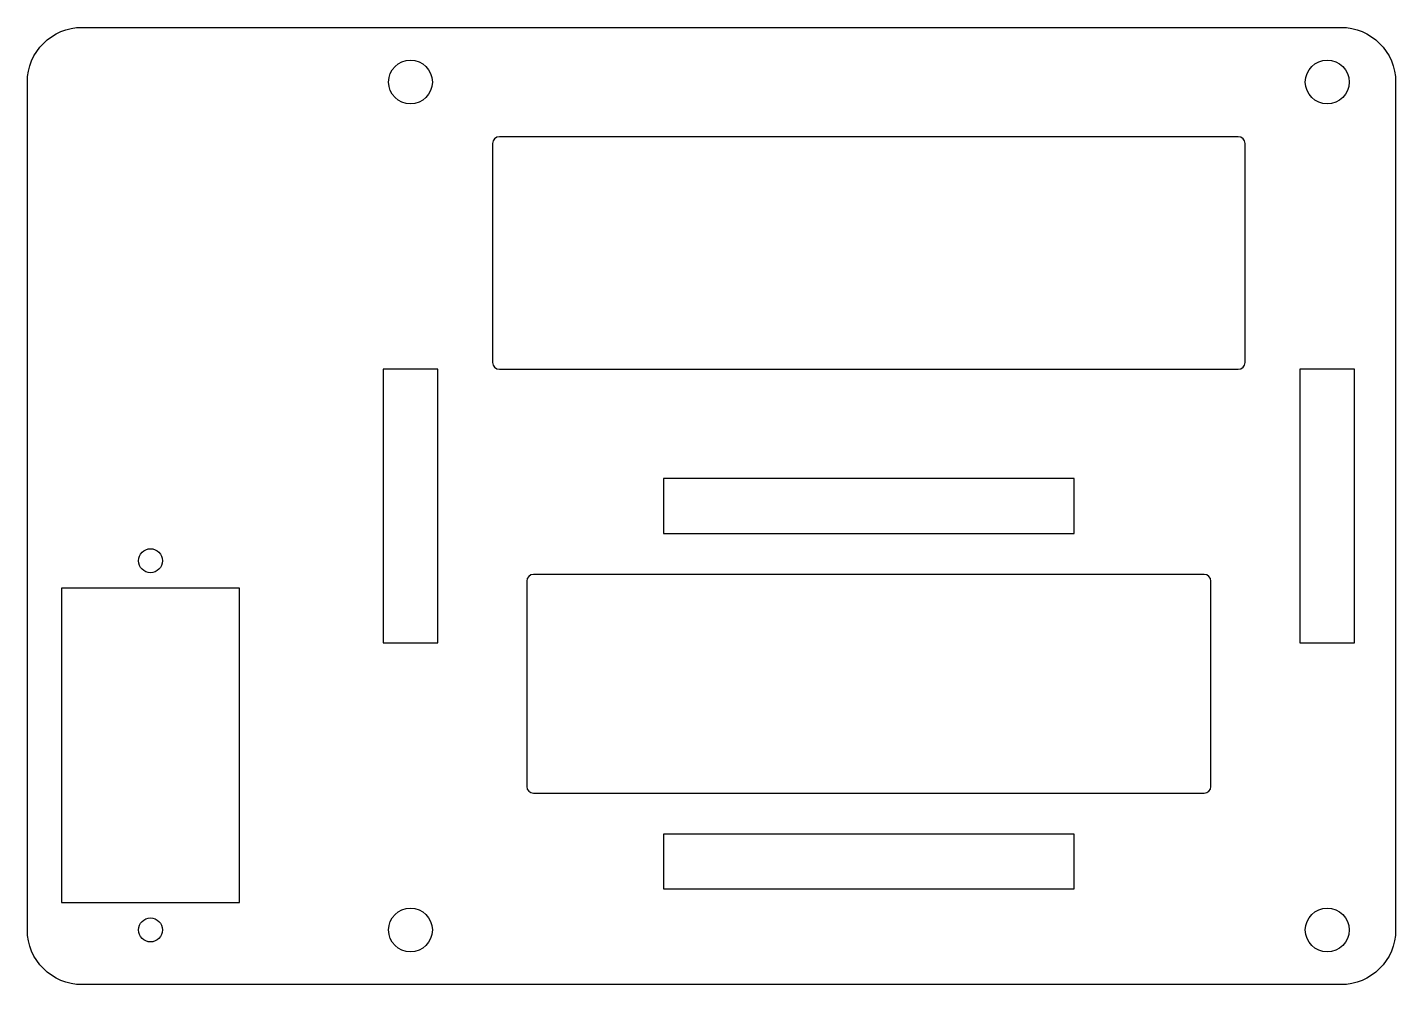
# Model space of a CAD drawing. Header units: millimetres. Extents: x -100 to 0, y 0 to 70.
import ezdxf

# ---------------------------------------------------------------- set-up
doc = ezdxf.new("R2010")
doc.units = ezdxf.units.MM
doc.layers.get('0').update_dxf_attribs({"linetype": 'CONTINUOUS'})

msp = doc.modelspace()

# ---------------------------------------------------------------- linework, layer by layer
for points in [[(-96, 0, -0.41421), (-100, 4), (-100, 66, -0.41421), (-96, 70), (-4, 70, -0.41421), (0, 66), (0, 4, -0.41421), (-4, 0)], [(-66, 61.5), (-66, 45.5, 0.41421), (-65.5, 45), (-11.5, 45, 0.41421), (-11, 45.5), (-11, 61.5, 0.41421), (-11.5, 62), (-65.5, 62, 0.41421)], [(-63.5, 29.5), (-63.5, 14.5, 0.41421), (-63, 14), (-14, 14, 0.41421), (-13.5, 14.5), (-13.5, 29.5, 0.41421), (-14, 30), (-63, 30, 0.41421)]]:
    msp.add_lwpolyline(points, format="xyb", close=True)
for points in [[(-70, 25), (-70, 45), (-74, 45), (-74, 25)], [(-3, 25), (-3, 45), (-7, 45), (-7, 25)], [(-23.5, 33), (-23.5, 37), (-53.5, 37), (-53.5, 33)], [(-84.5, 6), (-84.5, 29), (-97.5, 29), (-97.5, 6)], [(-23.5, 7), (-23.5, 11), (-53.5, 11), (-53.5, 7)]]:
    msp.add_lwpolyline(points, close=True)
for centre, radius in [((-72, 66), 1.6), ((-5, 66), 1.6), ((-91, 31), 0.875), ((-72, 4), 1.6), ((-5, 4), 1.6), ((-91, 4), 0.875)]:
    msp.add_circle(centre, radius)

doc.saveas('drawing.dxf')
